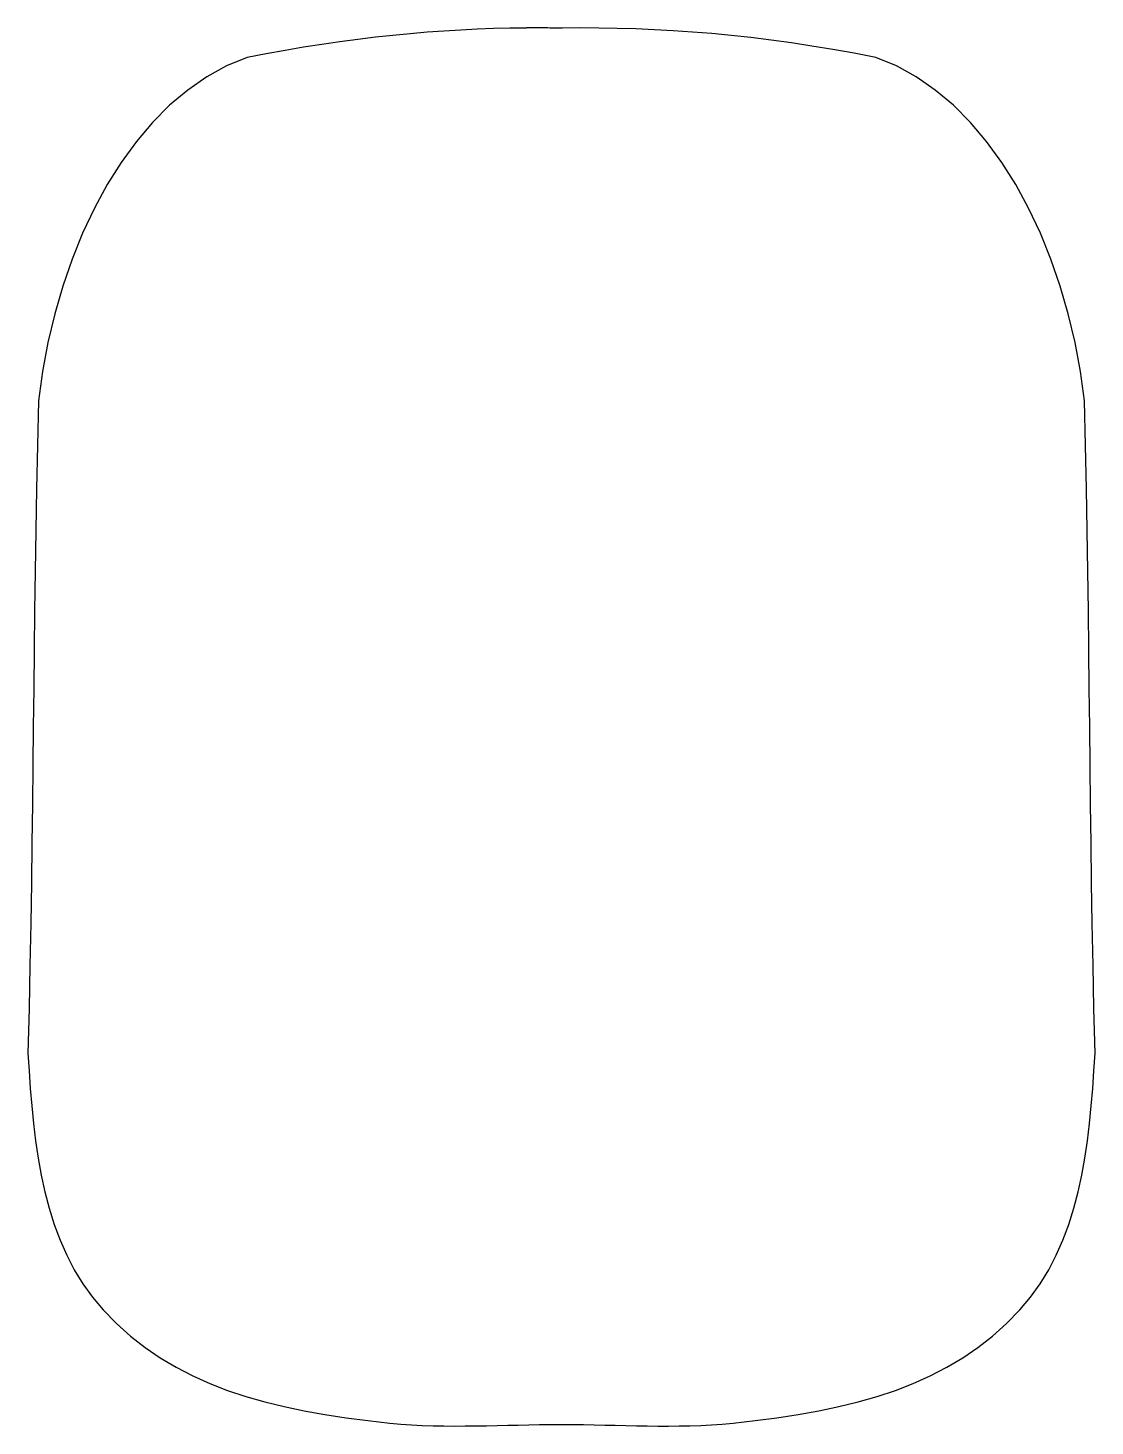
# Model space of a CAD drawing. Extents: x -41 to 41, y -53 to 53.
import ezdxf

# ---------------------------------------------------------------- set-up
doc = ezdxf.new("R2010")
doc.units = 0
doc.layers.add('Layer_1', color=7, linetype='CONTINUOUS')

msp = doc.modelspace()

# ---------------------------------------------------------------- linework, layer by layer
at = {"layer": 'Layer_1', "color": 7}
msp.add_lwpolyline([(-2.663472, 53.415764), (-3.896598, 53.397927), (-5.139098, 53.366211), (-6.391734, 53.320091), (-7.655268, 53.259026), (-8.93046, 53.18249), (-10.218072, 53.089947), (-11.518865, 52.980865), (-12.833601, 52.854709), (-14.163041, 52.710945), (-15.507947, 52.54904), (-16.86908, 52.368463), (-18.2472, 52.16868), (-19.64307, 51.949157), (-21.057451, 51.709358), (-22.491105, 51.448754), (-23.944792, 51.166811), (-25.526316, 50.517353), (-27.043517, 49.685006), (-28.493435, 48.68071), (-29.873112, 47.515403), (-31.179584, 46.20003), (-32.409892, 44.745528), (-33.561076, 43.162839), (-34.630177, 41.462902), (-35.614235, 39.65666), (-36.510285, 37.755055), (-37.315371, 35.769024), (-38.026529, 33.70951), (-38.640806, 31.58745), (-39.155232, 29.413788), (-39.566853, 27.199467), (-39.872708, 24.955422), (-39.954166, 21.543666), (-40.023328, 18.251747), (-40.081945, 15.062548), (-40.13178, 11.958948), (-40.174585, 8.923817), (-40.212117, 5.940051), (-40.246139, 2.990547), (-40.278403, 0.058117), (-40.310666, -2.874285), (-40.344685, -5.82379), (-40.382221, -8.807556), (-40.425026, -11.842687), (-40.474858, -14.946284), (-40.533478, -18.13548), (-40.602637, -21.427405), (-40.684097, -24.839161), (-40.603667, -26.177741), (-40.51015, -27.519764), (-40.398404, -28.861223), (-40.263304, -30.198138), (-40.099711, -31.526473), (-39.902494, -32.842249), (-39.666517, -34.141431), (-39.386645, -35.420039), (-39.057747, -36.674037), (-38.674689, -37.899446), (-38.232334, -39.092258), (-37.725553, -40.248466), (-37.149207, -41.364062), (-36.498166, -42.435067), (-35.767295, -43.457417), (-34.951458, -44.427133), (-33.934468, -45.468477), (-32.867137, -46.423065), (-31.75022, -47.295132), (-30.584473, -48.088938), (-29.370649, -48.808746), (-28.109507, -49.458845), (-26.801798, -50.04344), (-25.448279, -50.566821), (-24.049705, -51.03325), (-22.606832, -51.446987), (-21.120415, -51.812296), (-19.591209, -52.133437), (-18.019968, -52.414643), (-16.40745, -52.660204), (-14.754408, -52.874355), (-13.061597, -53.061383), (-12.23339, -53.136906), (-11.407447, -53.195269), (-10.583699, -53.238195), (-9.76208, -53.267405), (-8.942522, -53.284621), (-8.124957, -53.291677), (-7.309318, -53.288854), (-6.495537, -53.280388), (-5.683547, -53.266841), (-4.873281, -53.249908), (-4.064671, -53.231281), (-3.257649, -53.212937), (-2.452148, -53.196285), (-1.648101, -53.183303), (-0.84544, -53.175683), (-0.044097, -53.175683), (-0.03365, -53.175711), (-0.023193, -53.17574), (-0.012726, -53.175768), (-0.002251, -53.175768), (0.008229, -53.175768), (0.018714, -53.17574), (0.029202, -53.17574), (0.039692, -53.175711), (0.050181, -53.175683), (0.060669, -53.175683), (0.071153, -53.175655), (0.081633, -53.175655), (0.092106, -53.175655), (0.102571, -53.175655), (0.113027, -53.175655), (0.123472, -53.175683), (0.924815, -53.175683), (1.727476, -53.183585), (2.531523, -53.196568), (3.337024, -53.213219), (4.144046, -53.231563), (4.952657, -53.25019), (5.762923, -53.267123), (6.574912, -53.28067), (7.388693, -53.289137), (8.204332, -53.291959), (9.021897, -53.284903), (9.841455, -53.267688), (10.663075, -53.238478), (11.486822, -53.19558), (12.312765, -53.137216), (13.140972, -53.061665), (14.833782, -52.874637), (16.486824, -52.660458), (18.099343, -52.414925), (19.670583, -52.133691), (21.199789, -51.812578), (22.686207, -51.44727), (24.12908, -51.033532), (25.527654, -50.567103), (26.881172, -50.043722), (28.188882, -49.459099), (29.450024, -48.809028), (30.663848, -48.08922), (31.829598, -47.295414), (32.946512, -46.423347), (34.013843, -45.468759), (35.030833, -44.427415), (35.84667, -43.4577), (36.577541, -42.435321), (37.228582, -41.364345), (37.804925, -40.248748), (38.311709, -39.09254), (38.754061, -37.899728), (39.137121, -36.674319), (39.46602, -35.420321), (39.745889, -34.141713), (39.981869, -32.842532), (40.179086, -31.526755), (40.342679, -30.19842), (40.477779, -28.861505), (40.589525, -27.520046), (40.683042, -26.178023), (40.763472, -24.839443), (40.682012, -21.427687), (40.612853, -18.135762), (40.554233, -14.946567), (40.504401, -11.842969), (40.461596, -8.807838), (40.42406, -5.824072), (40.390041, -2.874567), (40.357778, 0.057834), (40.325514, 2.990264), (40.291492, 5.939769), (40.253959, 8.923535), (40.211155, 11.958666), (40.16132, 15.062266), (40.102702, 18.251465), (40.033541, 21.543384), (39.952083, 24.95514), (39.646228, 27.199185), (39.234607, 29.413506), (38.72018, 31.587168), (38.105904, 33.709228), (37.394746, 35.768741), (36.58966, 37.754773), (35.69361, 39.656378), (34.709552, 41.46262), (33.640451, 43.162557), (32.489267, 44.745245), (31.258959, 46.199748), (29.952487, 47.515121), (28.57281, 48.680428), (27.122892, 49.684724), (25.605691, 50.517071), (24.024167, 51.166529), (22.376926, 51.484644), (20.755339, 51.775342), (19.158295, 52.039406), (17.584679, 52.277624), (16.033378, 52.490783), (14.503279, 52.679672), (12.993269, 52.845074), (11.502234, 52.987777), (10.029061, 53.108568), (8.572637, 53.208235), (7.131848, 53.287564), (5.705581, 53.347339), (4.292724, 53.388352), (2.892162, 53.411381), (1.502783, 53.417223), (0.123472, 53.406668), (0.113004, 53.406798), (0.102535, 53.406877), (0.092065, 53.406911), (0.081594, 53.406905), (0.071122, 53.406874), (0.06065, 53.406817), (0.050178, 53.406747), (0.039704, 53.406668), (0.029231, 53.406589), (0.018756, 53.406518), (0.008282, 53.406462), (-0.002194, 53.406431), (-0.012669, 53.406425), (-0.023145, 53.406459), (-0.033621, 53.406538), (-0.044097, 53.406668), (-0.206818, 53.408643), (-0.369655, 53.410619), (-0.532611, 53.412312), (-0.695689, 53.414006), (-0.858894, 53.415417), (-1.022228, 53.416546), (-1.185695, 53.417392), (-1.3493, 53.418239), (-1.531081, 53.418803), (-1.738772, 53.419086), (-1.956917, 53.419131), (-2.17006, 53.418916), (-2.362743, 53.418352), (-2.51951, 53.417505), (-2.624906, 53.416376), (-2.663472, 53.414965), (-2.663472, 53.414965), (-2.663472, 53.414968), (-2.663472, 53.414968), (-2.663472, 53.414968), (-2.663472, 53.414971), (-2.663472, 53.414971), (-2.663472, 53.414971), (-2.663472, 53.414971), (-2.663472, 53.414974), (-2.663472, 53.414974), (-2.663472, 53.414974), (-2.663472, 53.414976), (-2.663472, 53.414976), (-2.663472, 53.414976), (-2.663472, 53.414979), (-2.663472, 53.415764)], dxfattribs=at)

doc.saveas('drawing.dxf')
